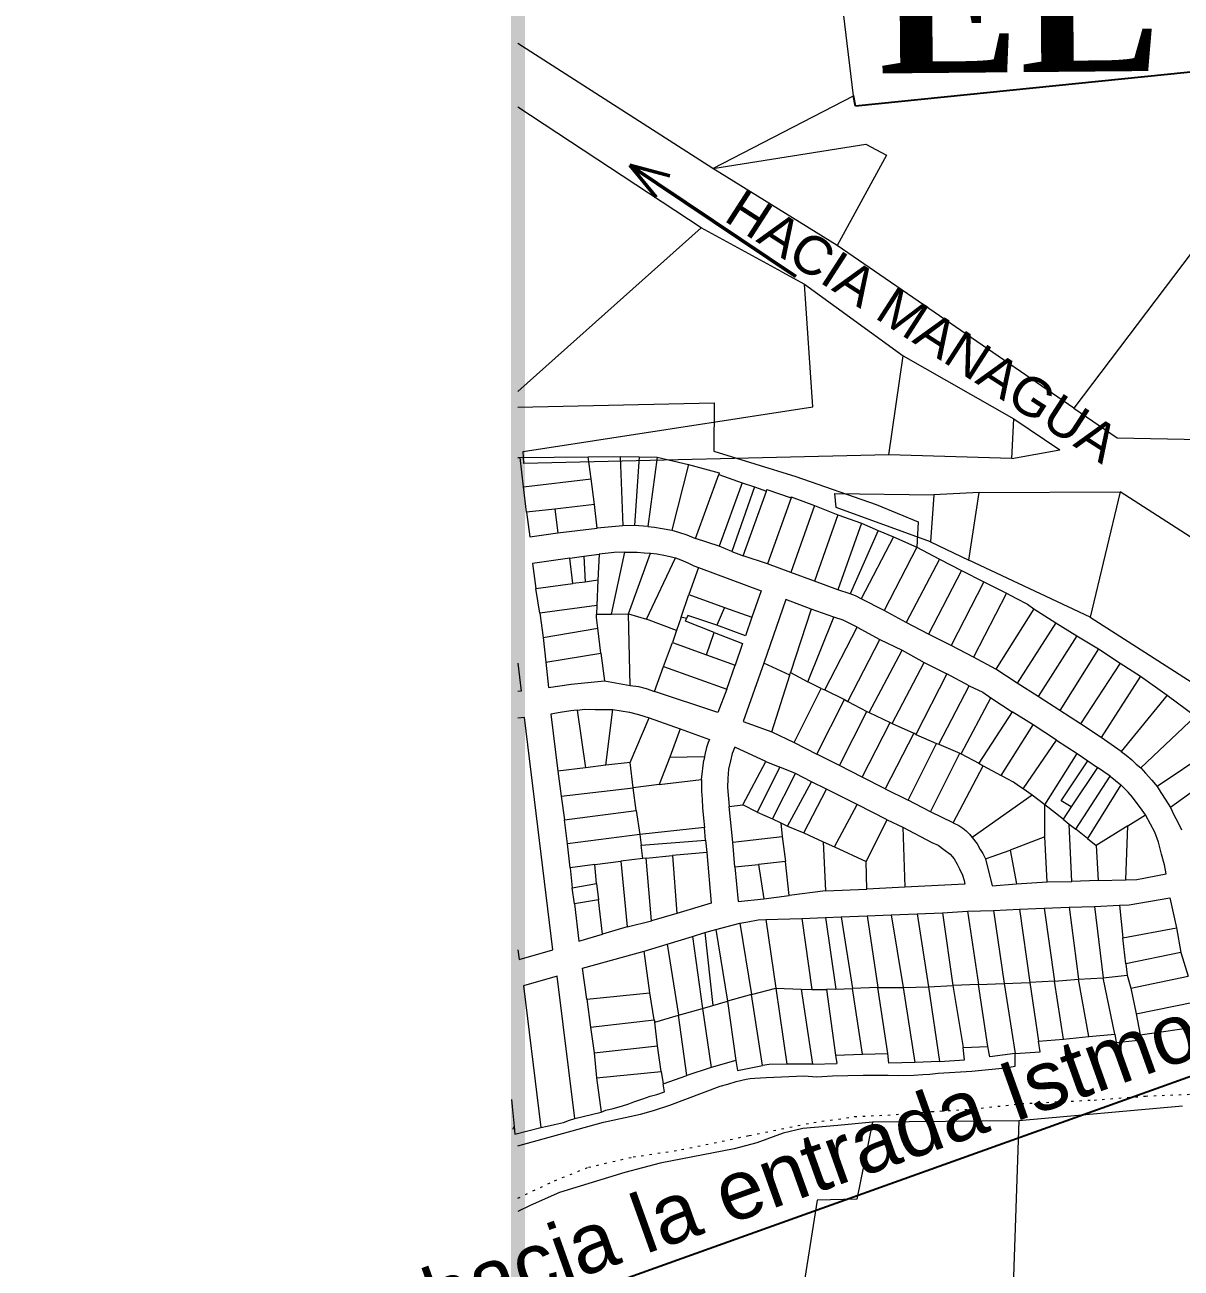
# Model space of a CAD drawing. Header units: millimetres. Extents: x -3245 to 2970, y 1153 to 3965.
# Drawn here: x 370.7 to 419.5, y 2617.6 to 2670 of the extents above; entities that cross this region are included whole.
import ezdxf

# ---------------------------------------------------------------- set-up
doc = ezdxf.new("R2010")
doc.units = ezdxf.units.MM
doc.linetypes.add('DOT', pattern=[0.25, 0, -0.25])
for name, color, linetype in [('2', 1, 'Continuous'), ('CIRCULO PI', 2, 'Continuous'), ('CVL_CUADCON_TX', 2, 'Continuous')]:
    doc.layers.add(name, color=color, linetype=linetype)
doc.styles.add('CRISTHIAM', font='timesbd.ttf', dxfattribs={"height": 0.428625})
doc.styles.add('PUNTOS PI', font='arial.ttf', dxfattribs={"height": 2.75})
doc.styles.get("Standard").update_dxf_attribs({"font": 'arial.ttf'})
doc.dimstyles.new('ISO-25', dxfattribs={"dimtxt": 2.5, "dimasz": 2.5, "dimexe": 1.25, "dimexo": 0.625, "dimtad": 1, "dimdec": 3, "dimtxsty": 'Standard', "dimcen": 2.5, "dimadec": 0, "dimazin": 0, "dimtfac": 1, "dimtdec": 3, "dimtmove": 0, "dimatfit": 3, "dimfxl": 1, "dimarcsym": 0})

# ---------------------------------------------------------------- blocks, each defined once
blk = doc.blocks.new('*D46')
at = {"layer": 'CIRCULO PI', "color": 0, "lineweight": -2, "transparency": 16777216}
for p, q in [((463.2533079573485, 2638.30134733944), (461.9204828695384, 2642.025590834242)), ((459.9878645344104, 2640.006312158396), (449.1362371438233, 2636.122752651633)), ((447.6940682898797, 2632.733036619426), (446.3612432020697, 2636.457280114228)), ((446.7824310053825, 2635.280377045007), (371.1603878168216, 2608.21690590145))]:
    blk.add_line(p, q, dxfattribs=at)
at = {"layer": 'CIRCULO PI', "color": 0, "transparency": 16777216}
for points in [[(459.8474685999729, 2640.398613181469), (460.1282604688479, 2639.614011135323), (462.3416706728513, 2640.848687765022)], [(448.9958412093858, 2636.515053674706), (449.2766330782608, 2635.730451628559), (446.7824310053825, 2635.280377045007)]]:
    blk.add_solid(points, dxfattribs=at)
at = {"layer": 'Defpoints', "color": 0, "transparency": 16777216}
for p in [(462.3416706728513, 2640.848687765022), (463.4639018590049, 2637.712895804829), (447.9046621915361, 2632.144585084815)]:
    blk.add_point(p, dxfattribs=at)
at = {"layer": 'CIRCULO PI', "color": 0, "transparency": 16777216, "insert": (407.1483594321608, 2623.132948214716), "char_height": 2.5, "attachment_point": 5, "rotation": 19.691174909592277}
blk.add_mtext('Referencia hacia la entrada Istmo Textil: 186.65m', dxfattribs=at)

msp = doc.modelspace()

# ---------------------------------------------------------------- linework, layer by layer
at = {"color": 1}
for p, q in [((421.032360485032, 2668.14142552363), (405.7423894642612, 2666.586069933285)), ((405.7423894642612, 2666.586069933285), (405.6624197672874, 2667.016958822194))]:
    msp.add_line(p, q, dxfattribs=at)
at = {"color": 7, "lineweight": 50}
for p, q in [((403.222898200384, 2659.392632194019), (396.2215558709004, 2664.095079312857)), ((396.2215558709005, 2664.095079312857), (397.3398258263235, 2662.749304852569)), ((396.2215558709006, 2664.095079312857), (397.9141318413416, 2663.641952716821))]:
    msp.add_line(p, q, dxfattribs=at)
at = {"const_width": 0.5892255892255891}
msp.add_lwpolyline([(532.9224904743627, 2723.21339686731), (391.5083490602213, 2723.21339686731), (391.5083490602213, 2590.637639291552), (532.9224904743627, 2590.637639291552)], close=True, dxfattribs=at)
at = {"layer": '2', "color": 1, "linetype": 'Continuous', "lineweight": 5}
for p, q in [((399.7284702723485, 2663.950675993899), (405.6624197672874, 2667.016958822194)), ((407.0581066359774, 2664.521211347428), (404.9701975450785, 2660.698787105016)), ((404.9701975450785, 2660.698787105016), (399.7284702723485, 2663.950675993899)), ((391.5083490602213, 2654.539892225895), (399.23514704003, 2661.455352761579)), ((414.9564399693083, 2653.843383064607), (404.9701975450785, 2660.698787105016)), ((402.6339652218325, 2659.591867913095), (403.5972076460753, 2659.06962548884)), ((403.9449450198177, 2653.906029529249), (403.5972076460753, 2659.06962548884)), ((403.5972076460753, 2659.06962548884), (407.7551369390093, 2656.04951437773)), ((407.1490359289041, 2651.876736599959), (407.7551369390093, 2656.04951437773)), ((407.7551369390093, 2656.04951437773), (412.4280258278968, 2653.399413367631)), ((391.728389464263, 2652.018362862588), (403.9449450198177, 2653.906029529249)), ((412.3332076460791, 2651.722241650461), (412.4280258278968, 2653.399413367631)), ((412.4280258278968, 2653.399413367631), (414.3594601713306, 2652.084686094917)), ((391.7421066359809, 2651.766433569653), (391.5083490602213, 2651.734228331734)), ((391.5083490602213, 2651.765516018426), (391.6085409794172, 2651.756463872679)), ((391.7557531006248, 2651.514433569668), (391.728389464263, 2652.018362862588)), ((407.1490359289041, 2651.876736599959), (391.7557531006248, 2651.514433569668)), ((394.4710460299272, 2651.790261852485), (395.8267126965893, 2651.799100236324)), ((394.6036924945693, 2650.859120438344), (394.4710460299272, 2651.790261852485)), ((395.8267126965893, 2651.799100236324), (395.931854110737, 2648.883423468644)), ((395.8267126965893, 2651.799100236324), (396.6247834036608, 2651.789554781777)), ((396.6247834036608, 2651.789554781777), (396.4316823935583, 2648.88823154945)), ((396.6247834036608, 2651.789554781777), (397.3761874440639, 2651.780504276725)), ((397.3761874440639, 2651.780504276725), (396.9885712824495, 2648.852807307031)), ((397.3761874440639, 2651.780504276725), (398.7063288582077, 2651.466635589855)), ((412.3332076460791, 2651.722241650461), (407.1490359289041, 2651.876736599959)), ((412.3332076460791, 2651.722241650461), (414.3594601713306, 2652.084686094917)), ((398.7063288582077, 2651.466635589855), (398.0006015854774, 2648.697110337331)), ((398.7063288582077, 2651.466635589855), (400.0001975450768, 2651.120878014088)), ((400.0001975450768, 2651.120878014088), (399.9776419895201, 2651.042181044399)), ((391.7482581511366, 2650.520150741375), (394.6036924945693, 2650.859120438344)), ((394.7417126965908, 2649.780696195913), (394.6036924945693, 2650.859120438344)), ((398.9960157268998, 2648.347746700959), (399.9776419895201, 2651.042181044399)), ((399.9776419895201, 2651.042181044399), (400.9695207774013, 2650.700100236319)), ((400.9695207774013, 2650.700100236319), (399.9915712824525, 2648.016342660561)), ((400.9695207774013, 2650.700100236319), (401.4923288582083, 2650.521494175708)), ((391.8757429996265, 2649.456221448444), (391.7482581511366, 2650.520150741375)), ((401.4923288582083, 2650.521494175708), (400.5247733026507, 2647.801746700971)), ((401.0043086561875, 2647.612958822172), (401.9899652218494, 2650.343241650459)), ((401.4923288582083, 2650.521494175708), (401.9899652218494, 2650.343241650459)), ((401.9899652218494, 2650.343241650459), (402.008773302653, 2650.414797206022)), ((402.008773302653, 2650.414797206022), (403.0328945147776, 2650.065150741371)), ((403.0328945147776, 2650.065150741371), (402.0357126965961, 2647.273918418136)), ((403.0328945147776, 2650.065150741371), (403.0370662319494, 2650.108140640361)), ((403.0370662319494, 2650.108140640361), (404.0104904743742, 2649.730352761565)), ((404.8764399693306, 2650.248564882788), (409.0515510804213, 2650.18316084238)), ((404.9234601713282, 2649.654979024201), (404.8764399693306, 2650.248564882788)), ((409.0515510804213, 2650.18316084238), (408.9084399693114, 2648.198908317122)), ((410.9565409794124, 2650.291201246433), (409.0515510804213, 2650.18316084238)), ((410.523813706687, 2647.436686094914), (410.9565409794124, 2650.291201246433)), ((410.9565409794124, 2650.291201246433), (416.9110662319423, 2650.313332559553)), ((416.9110662319423, 2650.313332559553), (415.6418743127439, 2645.029181044401)), ((425.578338959211, 2644.730160842378), (416.9110662319423, 2650.313332559553)), ((393.0674399693198, 2649.589009327234), (391.8757429996265, 2649.456221448444)), ((394.7417126965908, 2649.780696195913), (393.0674399693198, 2649.589009327234)), ((393.0674399693198, 2649.589009327234), (393.1920258279043, 2648.586170943382)), ((394.8482682521451, 2648.774463872687), (394.7417126965908, 2649.780696195913)), ((404.0104904743742, 2649.730352761565), (403.0165611814428, 2646.914019428232)), ((404.0104904743742, 2649.730352761565), (405.0054803733574, 2649.348675993886)), ((408.9084399693114, 2648.198908317122), (404.9234601713282, 2649.654979024201)), ((405.0054803733574, 2649.348675993886), (404.0116217875001, 2646.539554781777)), ((405.0054803733574, 2649.348675993886), (405.9971470400268, 2648.988635589849)), ((393.1920258279043, 2648.586170943382), (394.8482682521451, 2648.774463872687)), ((395.931854110737, 2648.883423468644), (394.8482682521451, 2648.774463872687)), ((396.4316823935583, 2648.88823154945), (395.931854110737, 2648.883423468644)), ((396.9885712824495, 2648.852807307031), (396.4316823935583, 2648.88823154945)), ((405.9971470400268, 2648.988635589849), (405.0068238077004, 2646.175837610054)), ((406.7017429996209, 2648.67865579188), (405.5226318885119, 2646.011726498943)), ((405.9971470400268, 2648.988635589849), (406.7017429996209, 2648.67865579188)), ((406.7017429996209, 2648.67865579188), (407.352884413763, 2648.408837610054)), ((399.9915712824525, 2648.016342660561), (398.9960157268998, 2648.347746700959)), ((400.5247733026507, 2647.801746700971), (399.9915712824525, 2648.016342660561)), ((407.352884413763, 2648.408837610054), (405.9911369390193, 2645.801514377731)), ((408.3329551208361, 2647.984312357532), (406.9487227976019, 2645.301898216107)), ((407.352884413763, 2648.408837610054), (408.3329551208361, 2647.984312357532)), ((408.3329551208361, 2647.984312357532), (409.2939349188169, 2647.466736599952)), ((408.9084399693114, 2648.198908317122), (410.523813706687, 2647.436686094914)), ((393.7004803733578, 2647.517645690859), (394.2911672420472, 2647.600302256515)), ((393.8206823935637, 2646.446645690868), (393.7004803733578, 2647.517645690859)), ((394.2911672420472, 2647.600302256515), (394.93933895922, 2647.682251751463)), ((394.2911672420472, 2647.600302256515), (394.3427126965895, 2646.504979024197)), ((394.93933895922, 2647.682251751463), (394.882985423865, 2646.584595185809)), ((395.5659450198241, 2647.760807307021), (394.93933895922, 2647.682251751463)), ((395.4518945147738, 2645.156453771677), (396.0155712824537, 2647.773393165613)), ((396.0155712824537, 2647.773393165613), (395.5659450198241, 2647.760807307021)), ((396.1675914844689, 2645.172999226219), (397.0936419895231, 2647.728140640351)), ((396.9342682521446, 2644.937686094906), (398.1520561309335, 2647.535958822178)), ((400.5247733026507, 2647.801746700971), (401.0043086561875, 2647.612958822172)), ((402.0357126965961, 2647.273918418136), (401.0043086561875, 2647.612958822172)), ((409.2939349188169, 2647.466736599952), (407.8884197673, 2644.806029529253)), ((409.2939349188169, 2647.466736599952), (410.2231672420498, 2646.999716397933)), ((399.1178440097269, 2647.118787104996), (398.7195510804329, 2645.989383064592)), ((403.0165611814428, 2646.914019428232), (402.0357126965961, 2647.273918418136)), ((404.0116217875001, 2646.539554781777), (403.0165611814428, 2646.914019428232)), ((410.2231672420498, 2646.999716397933), (408.8281167370006, 2644.313837610051)), ((410.2231672420498, 2646.999716397933), (411.1593995652755, 2646.518271953496)), ((415.6418743127439, 2645.029181044401), (410.523813706687, 2647.436686094914)), ((392.2612379491167, 2646.235655791865), (393.8206823935637, 2646.446645690868)), ((394.3427126965895, 2646.504979024197), (393.8206823935637, 2646.446645690868)), ((394.882985423865, 2646.584595185809), (394.3427126965895, 2646.504979024197)), ((394.882985423865, 2646.584595185809), (394.8414803733564, 2645.522716397935)), ((405.0068238077004, 2646.175837610054), (404.0116217875001, 2646.539554781777)), ((411.1593995652755, 2646.518271953496), (409.7823086561927, 2643.832181044401)), ((411.1593995652755, 2646.518271953496), (412.1135914844676, 2646.036615387829)), ((392.4284601713382, 2645.192797206018), (392.2612379491167, 2646.235655791865)), ((398.3915409794236, 2645.027837610051), (398.7195510804329, 2645.989383064592)), ((398.7195510804329, 2645.989383064592), (400.2194601713412, 2645.440130539345)), ((405.5226318885119, 2646.011726498943), (405.0068238077004, 2646.175837610054)), ((405.7410460299286, 2645.933736599961), (405.5226318885119, 2646.011726498943)), ((405.9911369390193, 2645.801514377731), (405.7410460299286, 2645.933736599961)), ((412.1135914844676, 2646.036615387829), (410.7184702723521, 2643.343524478739)), ((412.1135914844676, 2646.036615387829), (412.5103288582069, 2645.834463872682)), ((394.8414803733564, 2645.522716397935), (392.4284601713382, 2645.192797206018)), ((394.8414803733564, 2645.522716397935), (394.8263490602318, 2645.160413367627)), ((400.2194601713412, 2645.440130539345), (399.8976722925539, 2644.693888115102)), ((400.2194601713412, 2645.440130539345), (401.379480373358, 2645.027837610051)), ((403.8717632016428, 2645.371120438333), (403.0088541107324, 2642.689625488847)), ((404.8312581511429, 2645.03299922622), (403.8717632016428, 2645.371120438333)), ((406.9487227976019, 2645.301898216107), (405.9911369390193, 2645.801514377731)), ((413.2705712824488, 2645.373100236325), (411.6579551208383, 2642.833372963598)), ((412.5103288582069, 2645.834463872682), (413.0032985551834, 2645.570090135303)), ((413.0032985551834, 2645.570090135303), (413.2705712824488, 2645.373100236325)), ((413.2705712824488, 2645.373100236325), (414.1948541107337, 2644.791322458538)), ((392.4284601713382, 2645.192797206018), (392.5671167369956, 2644.168181044391)), ((394.8173692622524, 2645.013342660552), (394.8263490602318, 2645.160413367627)), ((394.8837632016386, 2644.556716397934), (394.8173692622524, 2645.013342660552)), ((394.8263490602318, 2645.160413367627), (395.4518945147738, 2645.156453771677)), ((395.4518945147738, 2645.156453771677), (396.1675914844689, 2645.172999226219)), ((396.1675914844689, 2645.172999226219), (396.9342682521446, 2644.937686094906)), ((396.2426823935612, 2642.146383064607), (396.1675914844689, 2645.172999226219)), ((398.1978743127543, 2644.47024165046), (396.9342682521446, 2644.937686094906)), ((398.3915409794236, 2645.027837610051), (398.1978743127543, 2644.47024165046)), ((398.6137025955857, 2644.964130539339), (398.3915409794236, 2645.027837610051)), ((398.5765106763893, 2644.860473973698), (398.6137025955857, 2644.964130539339)), ((399.786025827906, 2644.382989125212), (398.5765106763893, 2644.860473973698)), ((398.6692783531594, 2645.099888115108), (398.6137025955857, 2644.964130539339)), ((399.8976722925539, 2644.693888115102), (398.6692783531594, 2645.099888115108)), ((403.7412379491146, 2642.296777003991), (404.8312581511429, 2645.03299922622)), ((405.2251672420507, 2644.89547397369), (404.8312581511429, 2645.03299922622)), ((405.8148642117444, 2644.601261852472), (405.2251672420507, 2644.89547397369)), ((407.8884197673, 2644.806029529253), (406.9487227976019, 2645.301898216107)), ((415.6418743127439, 2645.029181044401), (422.3603894642586, 2640.724251751466)), ((392.5671167369956, 2644.168181044391), (394.8837632016386, 2644.556716397934)), ((395.0078541107304, 2643.514352761565), (394.8837632016386, 2644.556716397934)), ((398.1978743127543, 2644.47024165046), (398.0298743127514, 2643.955423468645)), ((399.4582985551775, 2643.44293862015), (399.786025827906, 2644.382989125212)), ((404.4455510804306, 2641.961696195906), (405.8148642117444, 2644.601261852472)), ((405.8148642117444, 2644.601261852472), (406.7650965349791, 2644.083756801974)), ((408.8281167370006, 2644.313837610051), (407.8884197673, 2644.806029529253)), ((409.7823086561927, 2643.832181044401), (408.8281167370006, 2644.313837610051)), ((414.1948541107337, 2644.791322458538), (412.5678137066903, 2642.248201246421)), ((414.1948541107337, 2644.791322458538), (415.0835712824537, 2644.242282054505)), ((392.5671167369956, 2644.168181044391), (392.6841369390177, 2643.133100236313)), ((397.6437429996256, 2642.94431235753), (398.0298743127514, 2643.955423468645)), ((398.0298743127514, 2643.955423468645), (399.4582985551775, 2643.44293862015)), ((405.4177025955864, 2641.476221448437), (406.7650965349791, 2644.083756801974)), ((406.7650965349791, 2644.083756801974), (407.7197126965899, 2643.634413367632)), ((410.7184702723521, 2643.343524478739), (409.7823086561927, 2643.832181044401)), ((415.0835712824537, 2644.242282054505), (413.4562480501295, 2641.67759518581)), ((415.0835712824537, 2644.242282054505), (415.9973894642708, 2643.69288811511)), ((392.6841369390177, 2643.133100236313), (395.0078541107304, 2643.514352761565)), ((395.0078541107304, 2643.514352761565), (395.1626318885106, 2642.335241650455)), ((399.4582985551775, 2643.44293862015), (400.6683086561895, 2642.997696195906)), ((406.3253692622479, 2641.009554781763), (407.7197126965899, 2643.634413367632)), ((407.7197126965899, 2643.634413367632), (408.648308656187, 2643.117191145413)), ((411.6579551208383, 2642.833372963598), (410.7184702723521, 2643.343524478739)), ((415.9973894642708, 2643.69288811511), (414.3588945147715, 2641.092494175716)), ((415.9973894642708, 2643.69288811511), (416.9035005753774, 2643.093362862581)), ((397.2750763329578, 2641.886322458541), (397.6437429996256, 2642.94431235753)), ((397.6437429996256, 2642.94431235753), (400.3146318885138, 2641.993372963589)), ((400.3146318885138, 2641.993372963589), (400.6683086561895, 2642.997696195906)), ((402.9716621915437, 2642.582362862584), (401.8773995652773, 2643.080069933283)), ((407.2977328986105, 2640.542039630251), (408.648308656187, 2643.117191145413)), ((408.648308656187, 2643.117191145413), (409.591753100633, 2642.639282054499)), ((412.5678137066903, 2642.248201246421), (411.6579551208383, 2642.833372963598)), ((416.9035005753774, 2643.093362862581), (415.240187444067, 2640.52917094338)), ((416.9035005753774, 2643.093362862581), (417.7632985551782, 2642.533928519146)), ((395.1626318885106, 2642.335241650455), (396.2426823935612, 2642.146383064607)), ((402.2236520905311, 2640.183059832284), (402.9716621915437, 2642.582362862584)), ((402.9716621915437, 2642.582362862584), (403.0088541107324, 2642.689625488847)), ((403.0088541107324, 2642.689625488847), (403.7412379491146, 2642.296777003991)), ((404.2988339087157, 2642.020878014092), (403.7412379491146, 2642.296777003991)), ((409.591753100633, 2642.639282054499), (408.2881975450774, 2640.081453771667)), ((410.5457328986107, 2642.13605983227), (409.591753100633, 2642.639282054499)), ((413.4562480501295, 2641.67759518581), (412.5678137066903, 2642.248201246421)), ((417.7632985551782, 2642.533928519146), (416.110520777402, 2639.944423468648)), ((417.7632985551782, 2642.533928519146), (418.8898743127517, 2641.734372963593)), ((403.1567733026549, 2639.741140640365), (404.2988339087157, 2642.020878014092)), ((404.2988339087157, 2642.020878014092), (404.4455510804306, 2641.961696195906)), ((404.4455510804306, 2641.961696195906), (405.2855510804293, 2641.549615387826)), ((409.2539854238632, 2639.667888115107), (410.5457328986107, 2642.13605983227)), ((410.5457328986107, 2642.13605983227), (411.1105409794191, 2641.860090135306)), ((411.1105409794191, 2641.860090135306), (411.4600460299308, 2641.622585084805)), ((414.3588945147715, 2641.092494175716), (413.4562480501295, 2641.67759518581)), ((418.8898743127517, 2641.734372963593), (416.9484702723532, 2639.363635589849)), ((418.8898743127517, 2641.734372963593), (420.0909046157844, 2640.847706296924)), ((404.1217126965931, 2639.252201246423), (405.2855510804293, 2641.549615387826)), ((405.2855510804293, 2641.549615387826), (405.4177025955864, 2641.476221448437)), ((405.4177025955864, 2641.476221448437), (406.221641989525, 2641.053817408038)), ((410.209096534977, 2639.257999226217), (411.4600460299308, 2641.622585084805)), ((411.4600460299308, 2641.622585084805), (412.3518743127502, 2641.037625488842)), ((394.004520777401, 2641.107271953496), (394.352682393562, 2638.669645690863)), ((395.2133995652767, 2638.781292155503), (395.5112884541643, 2641.125090135304)), ((396.2358945147724, 2638.894635589855), (397.038914716797, 2640.787322458537)), ((397.038914716797, 2640.787322458537), (398.3527935046724, 2640.315706296925)), ((405.0686217875037, 2638.763403266612), (406.221641989525, 2641.053817408038)), ((406.221641989525, 2641.053817408038), (406.3253692622479, 2641.009554781763)), ((406.3253692622479, 2641.009554781763), (407.201217747095, 2640.586231549443)), ((412.3518743127502, 2641.037625488842), (410.9522278481105, 2638.865009327229)), ((413.2441268380088, 2640.481372963584), (412.3518743127502, 2641.037625488842)), ((415.240187444067, 2640.52917094338), (414.3588945147715, 2641.092494175716)), ((420.0909046157844, 2640.847706296924), (417.7742581511413, 2638.664625488843)), ((398.3527935046724, 2640.315706296925), (397.9105914844723, 2639.122170943382)), ((402.2236520905311, 2640.183059832284), (403.1567733026549, 2639.741140640365)), ((406.0228844137596, 2638.281746700962), (407.201217747095, 2640.586231549443)), ((408.2025005753769, 2640.132716397936), (406.99850057538, 2637.789130539349)), ((407.201217747095, 2640.586231549443), (407.2977328986105, 2640.542039630251)), ((407.2977328986105, 2640.542039630251), (408.2025005753769, 2640.132716397936)), ((408.2881975450774, 2640.081453771667), (408.2025005753769, 2640.132716397936)), ((411.8844298683126, 2638.347716397928), (413.2441268380088, 2640.481372963584)), ((414.2180460299263, 2639.845150741368), (413.2441268380088, 2640.481372963584)), ((416.110520777402, 2639.944423468648), (415.240187444067, 2640.52917094338)), ((403.1567733026549, 2639.741140640365), (404.1217126965931, 2639.252201246423)), ((407.9635106763949, 2637.303726498946), (409.1645409794198, 2639.701261852485)), ((408.2881975450774, 2640.081453771667), (409.1645409794198, 2639.701261852485)), ((409.1645409794198, 2639.701261852485), (409.2539854238632, 2639.667888115107)), ((409.2539854238632, 2639.667888115107), (410.1411470400283, 2639.287554781777)), ((412.8234197672957, 2637.790898216111), (414.2180460299263, 2639.845150741368)), ((414.2180460299263, 2639.845150741368), (415.0993389592218, 2639.278221448444)), ((416.9484702723532, 2639.363635589849), (416.110520777402, 2639.944423468648)), ((421.3006318885156, 2639.785191145409), (418.4624500703317, 2637.888261852481)), ((397.9105914844723, 2639.122170943382), (397.4688137066936, 2637.968231549454)), ((397.9105914844723, 2639.122170943382), (399.377904615785, 2639.147696195909)), ((405.0686217875037, 2638.763403266612), (404.1217126965931, 2639.252201246423)), ((408.9068844137643, 2636.818605286822), (410.1411470400283, 2639.287554781777)), ((410.1411470400283, 2639.287554781777), (410.209096534977, 2639.257999226217)), ((410.209096534977, 2639.257999226217), (410.9522278481105, 2638.865009327229)), ((413.735682393558, 2637.112393165612), (415.0993389592218, 2639.278221448444)), ((415.0993389592218, 2639.278221448444), (415.5413995652788, 2638.967817408031)), ((394.352682393562, 2638.669645690863), (393.1968339087093, 2638.532756801975)), ((393.1968339087093, 2638.532756801975), (393.3352783531624, 2637.483039630248)), ((395.2133995652767, 2638.781292155503), (394.352682393562, 2638.669645690863)), ((396.2358945147724, 2638.894635589855), (395.2133995652767, 2638.781292155503)), ((396.3741268380111, 2637.834170943381), (396.2358945147724, 2638.894635589855)), ((399.2440561309327, 2638.183746700966), (399.3509652218419, 2639.000837610047)), ((400.9929248178057, 2637.107514377724), (401.9678339087112, 2638.944271953495)), ((402.5544904743692, 2638.693120438334), (401.5969046157867, 2636.802342660561)), ((401.9678339087112, 2638.944271953495), (402.5544904743692, 2638.693120438334)), ((403.2201268380054, 2638.433908317123), (402.5544904743692, 2638.693120438334)), ((406.0228844137596, 2638.281746700962), (405.0686217875037, 2638.763403266612)), ((409.8685005753782, 2636.354837610063), (411.1307632016475, 2638.758807307021)), ((410.9522278481105, 2638.865009327229), (411.1307632016475, 2638.758807307021)), ((411.1307632016475, 2638.758807307021), (411.8844298683126, 2638.347716397928)), ((414.4172985551767, 2637.283645690866), (415.5413995652788, 2638.967817408031)), ((415.9515712824499, 2638.686544680766), (414.8456419895235, 2637.023655791866)), ((415.5413995652788, 2638.967817408031), (415.9515712824499, 2638.686544680766)), ((416.4901470400225, 2638.324736599952), (415.9515712824499, 2638.686544680766)), ((421.6132985551754, 2638.876958822178), (419.0305813834592, 2636.998484074701)), ((397.4688137066936, 2637.968231549454), (399.2440561309327, 2638.183746700966)), ((402.2514399693218, 2636.514564882779), (403.2201268380054, 2638.433908317123)), ((402.8769854238638, 2636.20911033732), (403.8917733026568, 2638.074080034301)), ((403.8917733026568, 2638.074080034301), (403.2201268380054, 2638.433908317123)), ((404.5280662319448, 2637.764948721171), (403.8917733026568, 2638.074080034301)), ((406.99850057538, 2637.789130539349), (406.0228844137596, 2638.281746700962)), ((415.0428440097263, 2636.080918418138), (416.4901470400225, 2638.324736599952)), ((416.4901470400225, 2638.324736599952), (416.9386419895185, 2637.949635589856)), ((393.3352783531624, 2637.483039630248), (396.3741268380111, 2637.834170943381)), ((393.3352783531624, 2637.483039630248), (393.4741470400239, 2636.476453771676)), ((397.4688137066936, 2637.968231549454), (396.3741268380111, 2637.834170943381)), ((396.4956722925497, 2636.877999226223), (396.3741268380111, 2637.834170943381)), ((403.5639046157879, 2635.92451437773), (404.5280662319448, 2637.764948721171)), ((405.822005625888, 2637.12844367066), (404.5280662319448, 2637.764948721171)), ((406.99850057538, 2637.789130539349), (407.9635106763949, 2637.303726498946)), ((413.1903894642708, 2637.513726498944), (410.6700359289143, 2635.731484074701)), ((413.1903894642708, 2637.513726498944), (412.8234197672957, 2637.790898216111)), ((413.735682393558, 2637.112393165612), (413.1903894642708, 2637.513726498944)), ((416.9386419895185, 2637.949635589856), (415.523510676389, 2635.687504276723)), ((400.424086433966, 2637.046140640366), (400.9929248178057, 2637.107514377724)), ((400.5783692622508, 2635.5296860949), (400.424086433966, 2637.046140640366)), ((401.5969046157867, 2636.802342660561), (400.9929248178057, 2637.107514377724)), ((404.8584096662902, 2635.334675993896), (405.822005625888, 2637.12844367066)), ((407.0834197672993, 2636.474473973685), (405.822005625888, 2637.12844367066)), ((408.9068844137643, 2636.818605286822), (407.9635106763949, 2637.303726498946)), ((413.7338440097223, 2635.762878014088), (413.735682393558, 2637.112393165612)), ((414.5013692622483, 2636.500211347427), (413.735682393558, 2637.112393165612)), ((414.8456419895235, 2637.023655791866), (414.4172985551767, 2637.283645690866)), ((414.8456419895235, 2637.023655791866), (414.5013692622483, 2636.500211347427)), ((393.4741470400239, 2636.476453771676), (396.4956722925497, 2636.877999226223)), ((393.602268252147, 2635.469938620154), (393.4741470400239, 2636.476453771676)), ((396.4956722925497, 2636.877999226223), (396.6451470400297, 2635.856847711068)), ((401.5969046157867, 2636.802342660561), (402.2514399693218, 2636.514564882779)), ((402.2514399693218, 2636.514564882779), (402.5910460299248, 2636.352574983791)), ((406.1992985551827, 2634.715564882781), (407.0834197672993, 2636.474473973685)), ((407.0834197672993, 2636.474473973685), (407.7484197673023, 2636.161383064606)), ((409.8685005753782, 2636.354837610063), (408.9068844137643, 2636.818605286822)), ((414.5013692622483, 2636.500211347427), (414.75414704003, 2636.288938620161)), ((417.2378743127567, 2636.223251751474), (417.9698339087126, 2636.69182750904)), ((399.3814399693237, 2636.157777004001), (396.6451470400297, 2635.856847711068)), ((399.4182076460834, 2635.626130539348), (399.3814399693237, 2636.157777004001)), ((402.5910460299248, 2636.352574983791), (402.6595611814429, 2635.770302256511)), ((402.5910460299248, 2636.352574983791), (402.8769854238638, 2636.20911033732)), ((402.8769854238638, 2636.20911033732), (403.5639046157879, 2635.92451437773)), ((403.5639046157879, 2635.92451437773), (404.3792278481083, 2635.555777003987)), ((407.7484197673023, 2636.161383064606), (407.8222379491206, 2633.633675993894)), ((414.8653692622514, 2633.879312357525), (414.75414704003, 2636.288938620161)), ((414.75414704003, 2636.288938620161), (415.0428440097263, 2636.080918418138)), ((415.523510676389, 2635.687504276723), (415.0428440097263, 2636.080918418138)), ((417.2378743127567, 2636.223251751474), (415.89040966629, 2635.39958508481)), ((417.1458137066938, 2633.948817408031), (417.2378743127567, 2636.223251751474)), ((396.6451470400297, 2635.856847711068), (393.602268252147, 2635.469938620154)), ((393.712288454166, 2634.456423468636), (393.602268252147, 2635.469938620154)), ((396.6451470400297, 2635.856847711068), (396.7117531006302, 2635.411039630264)), ((396.7117531006302, 2635.411039630264), (399.4182076460834, 2635.626130539348)), ((396.7804803733628, 2634.85026185248), (396.7117531006302, 2635.411039630264)), ((399.4182076460834, 2635.626130539348), (399.4730056258835, 2635.101484074708)), ((400.5783692622508, 2635.5296860949), (402.6595611814429, 2635.770302256511)), ((400.6557935046716, 2634.491494175711), (400.5783692622508, 2635.5296860949)), ((402.6595611814429, 2635.770302256511), (402.7871167369992, 2634.720726498949)), ((404.3792278481083, 2635.555777003987), (404.4765207773974, 2633.480100236317)), ((404.3792278481083, 2635.555777003987), (404.8584096662902, 2635.334675993896)), ((413.7338440097223, 2635.762878014088), (412.2709147167985, 2635.202595185813)), ((413.8296520905306, 2633.863049731264), (413.7338440097223, 2635.762878014088)), ((415.523510676389, 2635.687504276723), (415.89040966629, 2635.39958508481)), ((415.89040966629, 2635.39958508481), (415.973207646085, 2633.912615387838)), ((396.9208339087153, 2634.862918418136), (396.7804803733628, 2634.85026185248)), ((396.9208339087153, 2634.862918418136), (398.026126838006, 2634.978878014088)), ((397.1408036056869, 2632.222221448435), (396.9208339087153, 2634.862918418136)), ((399.4730056258835, 2635.101484074708), (398.026126838006, 2634.978878014088)), ((398.026126838006, 2634.978878014088), (398.2086924945744, 2632.521665892886)), ((404.8584096662902, 2635.334675993896), (406.1992985551827, 2634.715564882781)), ((411.2273490602268, 2634.838241650465), (412.2709147167985, 2635.202595185813)), ((412.2709147167985, 2635.202595185813), (412.5306217875016, 2633.778130539352)), ((394.7494904743676, 2634.59472649894), (393.712288454166, 2634.456423468636)), ((393.712288454166, 2634.456423468636), (393.7919753228513, 2633.608433569646)), ((394.7494904743676, 2634.59472649894), (395.8479248178057, 2634.739463872679)), ((394.8261369390173, 2633.793403266626), (394.7494904743676, 2634.59472649894)), ((396.7804803733628, 2634.85026185248), (395.8479248178057, 2634.739463872679)), ((395.8479248178057, 2634.739463872679), (396.1128642117428, 2631.958271953485)), ((400.6557935046716, 2634.491494175711), (401.6602581511371, 2634.597837610051)), ((402.7871167369992, 2634.720726498949), (401.6602581511371, 2634.597837610051)), ((401.6602581511371, 2634.597837610051), (401.8728743127531, 2633.145231549445)), ((402.9532076460846, 2633.283039630255), (402.7871167369992, 2634.720726498949)), ((406.2285005753801, 2633.555968923191), (406.1992985551827, 2634.715564882781)), ((412.5306217875016, 2633.778130539352), (413.8296520905306, 2633.863049731264)), ((413.8296520905306, 2633.863049731264), (414.8653692622514, 2633.879312357525)), ((415.973207646085, 2633.912615387838), (414.8653692622514, 2633.879312357525)), ((415.973207646085, 2633.912615387838), (417.1458137066938, 2633.948817408031)), ((393.7919753228513, 2633.608433569646), (394.8261369390173, 2633.793403266626)), ((393.888207646086, 2632.936080034303), (393.7919753228513, 2633.608433569646)), ((394.8261369390173, 2633.793403266626), (394.9040561309333, 2633.096160842381)), ((401.8728743127531, 2633.145231549445), (402.9532076460846, 2633.283039630255)), ((404.4765207773974, 2633.480100236317), (402.9532076460846, 2633.283039630255)), ((404.4765207773974, 2633.480100236317), (406.2285005753801, 2633.555968923191)), ((407.8222379491206, 2633.633675993894), (406.2285005753801, 2633.555968923191)), ((394.9040561309333, 2633.096160842381), (393.888207646086, 2632.936080034303)), ((395.0700763329523, 2631.651332559544), (394.9040561309333, 2633.096160842381)), ((413.7047126965912, 2632.748282054491), (414.758742999623, 2632.789433569655)), ((414.758742999623, 2632.789433569655), (415.8235207774009, 2632.826908317132)), ((414.758742999623, 2632.789433569655), (415.1445207773991, 2629.749665892877)), ((415.8235207774009, 2632.826908317132), (416.8776217875042, 2632.878878014092)), ((415.8235207774009, 2632.826908317132), (416.1939551208379, 2629.806726498939)), ((416.8776217875042, 2632.878878014092), (417.0263894642692, 2631.495211347433)), ((398.2086924945744, 2632.521665892886), (397.1408036056869, 2632.222221448435)), ((401.2068137066958, 2632.17696892319), (401.6356520905302, 2632.254393165612)), ((401.6356520905302, 2632.254393165612), (401.9703086561878, 2632.275534579745)), ((401.9703086561878, 2632.275534579745), (403.4773591612397, 2632.318383064604)), ((401.9703086561878, 2632.275534579745), (402.3900258279051, 2629.37060528683)), ((403.4773591612397, 2632.318383064604), (404.477439969319, 2632.363847711063)), ((403.4773591612397, 2632.318383064604), (403.9100864339677, 2629.31962548884)), ((404.477439969319, 2632.363847711063), (405.1357227976048, 2632.388241650455)), ((404.477439969319, 2632.363847711063), (404.9182985551761, 2629.338433569653)), ((405.1357227976048, 2632.388241650455), (406.2328844137663, 2632.428898216108)), ((405.1357227976048, 2632.388241650455), (405.6171672420513, 2629.365655791876)), ((406.2328844137663, 2632.428898216108), (407.2472480501303, 2632.463332559556)), ((406.2328844137663, 2632.428898216108), (406.6809551208335, 2629.401150741361)), ((407.2472480501303, 2632.463332559556), (408.351692494576, 2632.514665892875)), ((407.2472480501303, 2632.463332559556), (407.7627025955793, 2629.404261852472)), ((408.351692494576, 2632.514665892875), (409.4200763329588, 2632.552069933286)), ((408.351692494576, 2632.514665892875), (408.8300258279026, 2629.439756801974)), ((409.4200763329588, 2632.552069933286), (410.4743894642689, 2632.621999226219)), ((409.4200763329588, 2632.552069933286), (409.8542884541676, 2629.493211347431)), ((410.4743894642689, 2632.621999226219), (411.5642682521465, 2632.655585084795)), ((410.4743894642689, 2632.621999226219), (410.9360359289135, 2629.532241650455)), ((411.5642682521465, 2632.655585084795), (412.6615005753821, 2632.706989125213)), ((411.5642682521465, 2632.655585084795), (412.0106419895183, 2629.571342660562)), ((412.6615005753821, 2632.706989125213), (413.7047126965912, 2632.748282054491)), ((412.6615005753821, 2632.706989125213), (413.0959955248794, 2629.621191145415)), ((413.7047126965912, 2632.748282054491), (414.1454298683079, 2629.678251751462)), ((396.1128642117428, 2631.958271953485), (395.0700763329523, 2631.651332559544)), ((396.1128642117428, 2631.958271953485), (397.1408036056869, 2632.222221448435)), ((398.8693793632575, 2631.551847711067), (399.3964298683104, 2631.728544680769)), ((399.3964298683104, 2631.728544680769), (399.8509349188113, 2631.845140640364)), ((399.3964298683104, 2631.728544680769), (399.7269854238677, 2628.640979024194)), ((399.8509349188113, 2631.845140640364), (400.8681268380068, 2632.116443670654)), ((399.8509349188113, 2631.845140640364), (400.3447531006329, 2628.825312357533)), ((400.8681268380068, 2632.116443670654), (401.2068137066958, 2632.17696892319)), ((400.8681268380068, 2632.116443670654), (401.3620157268947, 2629.11591841813)), ((417.0263894642692, 2631.495211347433), (419.2788339087141, 2631.927585084806)), ((419.2788339087141, 2631.927585084806), (419.4675510804304, 2630.877302256519)), ((396.8269349188167, 2630.941080034297), (397.8048844137656, 2631.234443670659)), ((397.8048844137656, 2631.234443670659), (398.8693793632575, 2631.551847711067)), ((397.8048844137656, 2631.234443670659), (398.2743086561895, 2628.240423468636)), ((398.8693793632575, 2631.551847711067), (399.2987126965924, 2628.513140640358)), ((417.1499147167916, 2630.409787105006), (417.0263894642692, 2631.495211347433)), ((397.0746924945713, 2629.182383064607), (396.8269349188167, 2630.941080034297)), ((419.4675510804304, 2630.877302256519), (417.1499147167916, 2630.409787105006)), ((419.4675510804304, 2630.877302256519), (419.7697531006328, 2629.8770800343)), ((417.1499147167916, 2630.409787105006), (417.2012480501272, 2629.931524478746)), ((412.0106419895183, 2629.571342660562), (413.0959955248794, 2629.621191145415)), ((414.1454298683079, 2629.678251751462), (413.0959955248794, 2629.621191145415)), ((413.0959955248794, 2629.621191145415), (413.4678440097232, 2627.141635589845)), ((414.1454298683079, 2629.678251751462), (415.1445207773991, 2629.749665892877)), ((414.5208844137669, 2627.227473973695), (414.1454298683079, 2629.678251751462)), ((415.1445207773991, 2629.749665892877), (416.1939551208379, 2629.806726498939)), ((415.588278353154, 2627.334807307023), (415.1445207773991, 2629.749665892877)), ((416.1939551208379, 2629.806726498939), (417.2012480501272, 2629.931524478746)), ((416.6773086561839, 2627.434928519142), (416.1939551208379, 2629.806726498939)), ((417.2012480501272, 2629.931524478746), (417.3507935046709, 2629.382201246417)), ((417.3507935046709, 2629.382201246417), (419.7697531006328, 2629.8770800343)), ((394.4151167369985, 2628.914049731262), (397.0746924945713, 2629.182383064607)), ((397.2535106763891, 2628.0360800343), (397.0746924945713, 2629.182383064607)), ((401.3620157268947, 2629.11591841813), (400.3447531006329, 2628.825312357533)), ((401.3620157268947, 2629.11591841813), (402.3900258279051, 2629.37060528683)), ((401.8233086561869, 2626.111716397935), (401.3620157268947, 2629.11591841813)), ((402.3900258279051, 2629.37060528683), (402.8547126965956, 2626.165170943394)), ((402.3900258279051, 2629.37060528683), (403.4501369390158, 2629.341403266615)), ((403.4501369390158, 2629.341403266615), (403.9257126965954, 2626.175494175713)), ((403.4501369390158, 2629.341403266615), (403.9100864339677, 2629.31962548884)), ((403.9100864339677, 2629.31962548884), (404.5210662319415, 2629.322948721165)), ((404.9182985551761, 2629.338433569653), (404.5210662319415, 2629.322948721165)), ((404.5210662319415, 2629.322948721165), (404.8963086561861, 2626.555968923192)), ((404.9182985551761, 2629.338433569653), (405.6171672420513, 2629.365655791876)), ((406.6809551208335, 2629.401150741361), (405.6171672420513, 2629.365655791876)), ((406.0427531006331, 2626.587857812072), (405.6171672420513, 2629.365655791876)), ((406.6809551208335, 2629.401150741361), (407.7627025955793, 2629.404261852472)), ((407.1064702723514, 2626.619746700969), (406.6809551208335, 2629.401150741361)), ((407.7627025955793, 2629.404261852472), (408.8300258279026, 2629.439756801974)), ((407.7627025955793, 2629.404261852472), (408.2526318885099, 2626.241958822173)), ((408.8300258279026, 2629.439756801974), (409.8542884541676, 2629.493211347431)), ((408.8300258279026, 2629.439756801974), (409.2912480501259, 2626.288201246423)), ((410.9360359289135, 2629.532241650455), (409.8542884541676, 2629.493211347431)), ((409.8542884541676, 2629.493211347431), (410.2907632016461, 2626.880655791874)), ((410.9360359289135, 2629.532241650455), (412.0106419895183, 2629.571342660562)), ((411.3329854238672, 2626.91615074136), (410.9360359289135, 2629.532241650455)), ((412.0106419895183, 2629.571342660562), (412.4755409794233, 2626.617484074698)), ((417.3507935046709, 2629.382201246417), (417.5799551208363, 2628.289777003996)), ((394.4151167369985, 2628.914049731262), (394.5651571410376, 2627.735362862581)), ((399.2987126965924, 2628.513140640358), (399.7269854238677, 2628.640979024194)), ((399.7269854238677, 2628.640979024194), (400.3447531006329, 2628.825312357533)), ((400.3447531006329, 2628.825312357533), (400.7021773430541, 2626.324191145402)), ((417.5799551208363, 2628.289777003996), (419.9989147167955, 2628.784585084798)), ((394.5651571410376, 2627.735362862581), (397.2535106763891, 2628.0360800343)), ((397.2535106763891, 2628.0360800343), (397.2786116864888, 2627.94260528683)), ((397.2786116864888, 2627.94260528683), (398.2743086561895, 2628.240423468636)), ((398.2743086561895, 2628.240423468636), (399.2987126965924, 2628.513140640358)), ((398.6353389592208, 2625.68902952924), (398.2743086561895, 2628.240423468636)), ((399.2987126965924, 2628.513140640358), (399.663419767295, 2626.026372963596)), ((417.5799551208363, 2628.289777003996), (417.7517733026483, 2627.402120438339)), ((394.5651571410376, 2627.735362862581), (394.7188743127557, 2626.64293862016)), ((397.3964096662922, 2626.947261852483), (397.2786116864888, 2627.94260528683)), ((417.7517733026483, 2627.402120438339), (420.2964500703308, 2627.774746700967)), ((413.4678440097232, 2627.141635589845), (414.5208844137669, 2627.227473973695)), ((413.5393995652794, 2626.696039630256), (413.4678440097232, 2627.141635589845)), ((414.5208844137669, 2627.227473973695), (415.588278353154, 2627.334807307023)), ((415.588278353154, 2627.334807307023), (416.6773086561839, 2627.434928519142)), ((416.6773086561839, 2627.434928519142), (416.7417227976042, 2627.089948721165)), ((416.7417227976042, 2627.089948721165), (417.809116736999, 2627.197282054492)), ((417.809116736999, 2627.197282054492), (417.7517733026483, 2627.402120438339)), ((394.7188743127557, 2626.64293862016), (397.3964096662922, 2626.947261852483)), ((394.7188743127557, 2626.64293862016), (394.8187126965954, 2625.597251751465)), ((397.5429147167927, 2625.858372963585), (397.3964096662922, 2626.947261852483)), ((404.8963086561861, 2626.555968923192), (406.0427531006331, 2626.587857812072)), ((404.8963086561861, 2626.555968923192), (404.9607227975987, 2626.193029529242)), ((406.0427531006331, 2626.587857812072), (407.1064702723514, 2626.619746700969)), ((407.1565308784104, 2626.217282054502), (407.1064702723514, 2626.619746700969)), ((410.2907632016461, 2626.880655791874), (411.3329854238672, 2626.91615074136)), ((410.3478945147747, 2626.356080034299), (410.2907632016461, 2626.880655791874)), ((411.4116823935645, 2626.481372963584), (411.3329854238672, 2626.91615074136)), ((412.4755409794233, 2626.617484074698), (411.4116823935645, 2626.481372963584)), ((412.4755409794233, 2626.617484074698), (413.5393995652794, 2626.696039630256)), ((399.663419767295, 2626.026372963596), (398.6353389592208, 2625.68902952924)), ((400.7021773430541, 2626.324191145402), (399.663419767295, 2626.026372963596)), ((400.7021773430541, 2626.324191145402), (400.7737328986154, 2625.907372963582)), ((400.7737328986154, 2625.907372963582), (401.8233086561869, 2626.111716397935)), ((402.1036621915448, 2626.161918418135), (401.8233086561869, 2626.111716397935)), ((402.8547126965956, 2626.165170943394), (402.1036621915448, 2626.161918418135)), ((403.9257126965954, 2626.175494175713), (402.8547126965956, 2626.165170943394)), ((403.9257126965954, 2626.175494175713), (404.9607227975987, 2626.193029529242)), ((408.2526318885099, 2626.241958822173), (407.1565308784104, 2626.217282054502)), ((409.2912480501259, 2626.288201246423), (408.2526318885099, 2626.241958822173)), ((409.2912480501259, 2626.288201246423), (410.3478945147747, 2626.356080034299)), ((394.8187126965954, 2625.597251751465), (397.5429147167927, 2625.858372963585)), ((397.5429147167927, 2625.858372963585), (397.6324298683102, 2625.348150741361)), ((397.6324298683102, 2625.348150741361), (398.6353389592208, 2625.68902952924)), ((391.2313894642732, 2624.686049731273), (391.2599551208374, 2624.380665892879)), ((419.5331672420352, 2624.403857812086), (412.6361874440602, 2623.787433569654)), ((393.9153591612359, 2623.876453771664), (395.0224197672959, 2624.141888115111)), ((391.35632885821, 2623.536140640361), (391.3740763329541, 2623.223544680759)), ((391.3740763329541, 2623.223544680759), (392.4775308784092, 2623.499726498937)), ((406.4665712824404, 2623.725140640374), (405.8073692622484, 2620.470069933298)), ((412.6361874440602, 2623.787433569654), (406.4665712824404, 2623.725140640374)), ((412.6361874440602, 2623.787433569654), (412.1905914844619, 2610.970645690878)), ((405.8073692622484, 2620.470069933298), (404.1347935046624, 2620.438534579763))]:
    msp.add_line(p, q, dxfattribs=at)
at = {"layer": '2', "color": 1, "lineweight": 5}
for p, q in [((399.23514704003, 2661.455352761579), (391.5083490602213, 2666.540439450529)), ((402.6339652218325, 2659.591867913095), (399.23514704003, 2661.455352761579))]:
    msp.add_line(p, q, dxfattribs=at)
at = {"layer": '2', "color": 1, "linetype": 'Continuous', "lineweight": 5}
for points in [[(405.6624197672874, 2667.016958822194), (403.8141369390113, 2682.258433569665), (391.5083490602213, 2683.435321988358)], [(399.7284702723485, 2663.950675993899), (406.1861470400161, 2664.973170943404), (407.0581066359774, 2664.521211347428)], [(423.3452682521366, 2652.596393165605), (423.225914716786, 2658.052574983801), (419.9432682521401, 2660.44063558986), (414.9564399693083, 2653.843383064607), (416.7786318885044, 2652.598726498959), (423.1318036056729, 2652.466292155515)], [(391.5083490602213, 2653.890209636781), (399.7803692622534, 2654.070282054492), (399.7773995652816, 2652.03165579187), (403.2343389592161, 2650.963554781775), (406.6178844137638, 2649.77800932723), (408.3817429996211, 2649.049726498944), (408.3329551208361, 2647.984312357532)], [(391.7482581511366, 2650.520150741375), (391.6085409794172, 2651.756463872679), (394.4710460299272, 2651.790261852485)], [(391.8757429996265, 2649.456221448444), (392.0106520905307, 2648.420857812069), (393.1920258279043, 2648.586170943382)], [(396.9885712824495, 2648.852807307031), (397.2649652218424, 2648.817170943381), (397.5879551208322, 2648.766615387836), (398.0006015854774, 2648.697110337331)], [(398.0006015854774, 2648.697110337331), (398.2872480501262, 2648.611059832283), (398.6382379491187, 2648.495595185808), (398.9960157268998, 2648.347746700959)], [(393.7004803733578, 2647.517645690859), (392.1301470400294, 2647.296049731274), (392.2612379491167, 2646.235655791865)], [(396.0155712824537, 2647.773393165613), (396.2240864339643, 2647.770847711061), (396.5441066359874, 2647.774241650452), (396.838530878413, 2647.741928519143), (397.0936419895231, 2647.728140640351)], [(397.0936419895231, 2647.728140640351), (397.373712696595, 2647.696039630256), (397.6571773430575, 2647.645979024188), (397.9225409794235, 2647.585383064603), (398.1520561309335, 2647.535958822178)], [(398.1520561309335, 2647.535958822178), (398.3846823935608, 2647.447009327234), (398.6743692622529, 2647.317898216114), (398.928207646089, 2647.196423468632), (399.1178440097269, 2647.118787104996)], [(399.1178440097269, 2647.118787104996), (401.7740258279092, 2646.142888115103), (401.379480373358, 2645.027837610051)], [(403.8717632016428, 2645.371120438333), (402.8015409794243, 2645.77521134743), (401.8773995652773, 2643.080069933283)], [(401.379480373358, 2645.027837610051), (401.1074702723514, 2644.237898216111), (399.8976722925539, 2644.693888115102)], [(399.786025827906, 2644.382989125212), (400.981328858212, 2643.916393165604), (400.6683086561895, 2642.997696195906)], [(391.5083490602213, 2643.081644208015), (391.6518137066951, 2641.907251751477), (391.5083490602213, 2641.891096430375)], [(392.6841369390177, 2643.133100236313), (392.7969854238681, 2642.054958822178), (393.7516015854789, 2642.204999226217), (395.1626318885106, 2642.335241650455)], [(401.8773995652773, 2643.080069933283), (401.0064298683117, 2640.621160842385), (402.2236520905311, 2640.183059832284)], [(396.2426823935612, 2642.146383064607), (396.5980561309322, 2642.099080034304), (396.9170157268958, 2642.012675993896), (397.2750763329578, 2641.886322458541)], [(400.3146318885138, 2641.993372963589), (399.9431369390146, 2641.003615387838), (397.2750763329578, 2641.886322458541)], [(391.7894803733566, 2640.800120438341), (391.5083490602213, 2640.75937320092)], [(391.5083490602213, 2630.992470555505), (391.5550864339676, 2630.580898216112), (392.976722797605, 2630.994534579756), (391.7894803733566, 2640.800120438341)], [(394.004520777401, 2641.107271953496), (393.7416318885141, 2641.07453457976), (393.2878339087101, 2641.011817408035), (392.9021268380054, 2640.930292155514), (393.1968339087093, 2638.532756801975)], [(394.004520777401, 2641.107271953496), (394.332106635989, 2641.139231549443), (394.7634904743663, 2641.137675993895), (395.1516722925475, 2641.125797206012), (395.5112884541643, 2641.125090135304)], [(395.5112884541643, 2641.125090135304), (395.8593793632616, 2641.070645690859), (396.2111470400276, 2641.023342660556), (396.5946621915417, 2640.921807307021), (397.038914716797, 2640.787322458537)], [(398.3527935046724, 2640.315706296925), (399.5951167369992, 2639.870039630254), (399.5359349188153, 2639.734352761567), (399.4650864339663, 2639.523433569648), (399.4048440097204, 2639.294484074706), (399.3509652218419, 2639.000837610047)], [(401.9678339087112, 2638.944271953495), (400.6518339087143, 2639.537928519148), (400.5480359289173, 2639.280766902979), (400.4688440097246, 2638.973049731265), (400.3889450198248, 2638.611453771665), (400.3555712824556, 2638.22779720601), (400.3437632016448, 2637.840322458536), (400.424086433966, 2637.046140640366)], [(416.9484702723532, 2639.363635589849), (417.1587531006305, 2639.206807307029), (417.4008541107299, 2639.010100236314), (417.5783995652814, 2638.824918418135), (417.7742581511413, 2638.664625488843)], [(417.7742581511413, 2638.664625488843), (417.976480373361, 2638.439635589851), (418.2462985551796, 2638.156453771677), (418.4624500703317, 2637.888261852481)], [(399.2440561309327, 2638.183746700966), (399.2488642117479, 2637.688372963588), (399.2771470400236, 2637.350675993887), (399.2978642117447, 2636.980736599958), (399.3392985551819, 2636.542352761577), (399.3814399693237, 2636.157777004001)], [(412.8234197672957, 2637.790898216111), (412.6270662319431, 2637.908130539347), (412.4024298683121, 2638.068777004001), (412.1451975450778, 2638.20106993328), (411.8844298683126, 2638.347716397928)], [(417.9698339087126, 2636.69182750904), (417.7683894642717, 2636.984979024188), (417.5843389592226, 2637.227645690857), (417.4286419895206, 2637.434110337333), (417.2513793632602, 2637.64439316561), (417.0736924945708, 2637.818827509041), (416.9386419895185, 2637.949635589856)], [(418.4624500703317, 2637.888261852481), (418.6210460299288, 2637.624383064596), (418.840167242045, 2637.305847711069), (419.0305813834592, 2636.998484074701)], [(419.0305813834592, 2636.998484074701), (419.1779349188149, 2636.691686094909), (419.3431773430604, 2636.380999226215), (419.4903187572017, 2636.056170943385)], [(417.1458137066938, 2633.948817408031), (417.6061874440721, 2633.964797206012), (418.8531066359817, 2634.197494175707), (418.7785813834562, 2634.578817408041), (418.6545611814411, 2635.032544680761), (418.5240359289129, 2635.540221448433), (418.3708137066901, 2635.951241650459), (418.1808945147712, 2636.301665892884), (417.9698339087126, 2636.69182750904)], [(407.7484197673023, 2636.161383064606), (408.9667733026502, 2635.522191145411), (409.2350359289114, 2635.404110337336), (409.4774197673019, 2635.228968923181), (409.7447632016414, 2635.035514377724), (409.9042076460862, 2634.836191145408), (410.0272379491158, 2634.604979024194), (410.1327328986081, 2634.406362862585), (410.2589450198241, 2634.139231549442), (410.3282379491156, 2633.923009327223), (410.3622480501257, 2633.761090135301), (407.8222379491206, 2633.633675993894)], [(409.8685005753782, 2636.354837610063), (410.1043793632583, 2636.233574983793), (410.2720965349725, 2636.131049731272), (410.4181773430544, 2636.018059832282), (410.5530864339662, 2635.87282750905), (410.6700359289143, 2635.731484074701)], [(410.6700359289143, 2635.731484074701), (410.8717632016413, 2635.467039630258), (411.0090763329582, 2635.221332559543), (411.1148541107313, 2635.051352761574), (411.2273490602268, 2634.838241650465)], [(399.4730056258835, 2635.101484074708), (399.6593894642714, 2632.960049731267), (398.2086924945744, 2632.521665892886)], [(400.6557935046716, 2634.491494175711), (400.7999652218436, 2633.028918418131), (401.8728743127531, 2633.145231549445)], [(411.2273490602268, 2634.838241650465), (411.5120864339633, 2633.697029529244), (412.5306217875016, 2633.778130539352)], [(393.888207646086, 2632.936080034303), (394.0813086561911, 2631.354504276726), (395.0700763329523, 2631.651332559544)], [(416.8776217875042, 2632.878878014092), (417.2841874440703, 2632.89910023632), (419.0027227976021, 2633.1870901353), (419.2788339087141, 2631.927585084806)], [(394.4151167369985, 2628.914049731262), (394.2365813834615, 2630.218453771673), (396.8269349188167, 2630.941080034297)], [(391.7489652218437, 2629.468534579743), (392.4775308784092, 2623.499726498937), (392.7435308784083, 2623.560746700967), (393.0454500703298, 2623.628908317123), (393.437237949116, 2623.707746700961), (393.6852783531591, 2623.804686094903), (393.9153591612359, 2623.876453771664), (393.1652278481094, 2629.877574983794), (391.7489652218437, 2629.468534579743)], [(391.5083490602213, 2622.726089306983), (395.1227531006309, 2623.721393165605), (396.2298137066909, 2623.96886791308), (396.6790864339682, 2624.054918418143), (397.2326520905353, 2624.212807307032), (397.9156116864943, 2624.435322458538), (400.0365409794179, 2625.24286791309), (400.3600258279082, 2625.328989125203), (400.7195005753847, 2625.443817408036), (401.1328541107319, 2625.537080034292), (401.3089854238639, 2625.562181044392), (401.5066116864931, 2625.580069933283), (401.9738440097265, 2625.601423468646), (403.5767025955841, 2625.676160842385), (404.1049551208318, 2625.632817408033), (404.7734197672968, 2625.675665892875), (406.0708238077046, 2625.707484074706), (406.6781268380097, 2625.70720124641), (407.1165813834643, 2625.710595185817), (407.5478238077012, 2625.699635589855), (408.2019349188178, 2625.71017094339), (408.5864399693198, 2625.735130539341), (408.8775409794187, 2625.749413367627), (409.2261975450725, 2625.785191145409), (410.6457834036623, 2625.878029529253), (411.2208440097266, 2625.935231549447), (411.6520864339635, 2625.967403266624), (412.0510157268907, 2626.017534579757), (412.482328858212, 2626.089231549453), (412.4755409794233, 2626.617484074698)], [(391.5083490602213, 2622.726089306983), (395.1227531006309, 2623.721393165605), (396.2298137066909, 2623.96886791308), (396.6790864339682, 2624.054918418143), (397.2326520905353, 2624.212807307032), (397.9156116864943, 2624.435322458538), (400.0365409794179, 2625.24286791309), (400.3600258279082, 2625.328989125203), (400.7195005753847, 2625.443817408036), (401.1328541107319, 2625.537080034292), (401.3089854238639, 2625.562181044392), (401.5066116864931, 2625.580069933283), (401.9738440097265, 2625.601423468646), (403.5767025955841, 2625.676160842385), (404.1049551208318, 2625.632817408033), (404.7734197672968, 2625.675665892875), (406.0708238077046, 2625.707484074706), (406.6781268380097, 2625.70720124641), (407.1165813834643, 2625.710595185817), (407.5478238077012, 2625.699635589855), (408.2019349188178, 2625.71017094339), (408.5864399693198, 2625.735130539341), (408.8775409794187, 2625.749413367627), (409.2261975450725, 2625.785191145409), (410.6457834036623, 2625.878029529253), (411.2208440097266, 2625.935231549447), (411.6520864339635, 2625.967403266624), (412.0510157268907, 2626.017534579757), (412.482328858212, 2626.089231549453), (412.4755409794233, 2626.617484074698)], [(394.8187126965954, 2625.597251751465), (395.0224197672959, 2624.141888115111), (395.2165106763865, 2624.228009327223), (395.5185005753821, 2624.306989125209), (395.8815106763894, 2624.403857812069), (396.1906419895184, 2624.500726498946), (396.3955510804317, 2624.586847711058), (396.7729854238642, 2624.705282054496), (397.0821167369932, 2624.816574983791), (397.366147040025, 2624.89187801409), (397.6932379491177, 2625.003170943385), (397.6324298683102, 2625.348150741361)], [(391.2599551208374, 2624.380665892879), (391.35632885821, 2623.536140640361), (391.2807429996249, 2623.410423468648)], [(406.4665712824404, 2623.725140640374), (404.993813706682, 2623.589312357539), (403.521126837995, 2623.453413367639), (402.6971773430579, 2623.257766902993), (401.5891975450685, 2622.858554781768), (400.6223490602206, 2622.606130539355), (397.5034601713317, 2621.988857812084), (396.0174096662817, 2621.600605286837), (393.2625207773882, 2620.756009327236), (392.0312985551701, 2620.210362862578), (391.5083490602213, 2619.950176383175)], [(404.1347935046624, 2620.438534579763), (403.3132480501201, 2615.270908317139), (412.1905914844619, 2610.970645690878)]]:
    msp.add_lwpolyline(points, dxfattribs=at)
at = {"layer": '2', "color": 1, "lineweight": 5}
msp.add_lwpolyline([(399.7284702723485, 2663.950675993899), (391.5083490602213, 2669.226996315213)], dxfattribs=at)
at = {"layer": '2', "color": 1, "linetype": 'DOT', "lineweight": 5}
msp.add_lwpolyline([(391.5083490602213, 2620.523613950063), (393.0553490602206, 2621.2564739737), (394.4840561309378, 2621.823898216118), (396.36507633295, 2622.255635589849), (398.4102783531455, 2622.564413367632), (401.2597733026448, 2623.158564882779), (403.9840460299162, 2623.71439316561), (405.6888642117377, 2623.944686094918), (405.7065409794129, 2623.96299922622), (407.1086621915395, 2624.025504276731), (408.9589955248657, 2624.168473973708), (410.7021369390095, 2624.273403266617), (412.7486823935557, 2624.510130539344), (415.8043591612346, 2624.657837610062), (417.9781773430486, 2624.824918418135), (420.4949955248637, 2624.926383064604), (422.9430864339567, 2625.819201246429), (424.9300258278978, 2626.361100236319), (426.6691369390103, 2626.682110337332), (428.5095005753692, 2627.36535276157), (429.9415308784029, 2627.752615387846)], dxfattribs=at)

# ---------------------------------------------------------------- texts
at = {"color": 5, "lineweight": 25, "style": 'CRISTHIAM'}
msp.add_text('EL SITIO', height=5.904271929087592, rotation=0.5219895404724657, dxfattribs=at).set_placement((406.7341836791489, 2667.961738802573))
at = {"layer": 'CVL_CUADCON_TX', "color": 7, "insert": (401.0159043578137, 2663.151971219716), "char_height": 1.626262626262626, "width": 20.5616177537792, "attachment_point": 1, "rotation": 327.1806483354535, "style": 'PUNTOS PI'}
msp.add_mtext('HACIA MANAGUA', dxfattribs=at)

# ---------------------------------------------------------------- dimensions: what is measured, and where the dimension line sits
at = {"layer": 'CIRCULO PI', "color": 7}
dim = msp.add_linear_dim(base=(462.3416706728513, 2640.848687765022), p1=(447.9046621915359, 2632.144585084815), p2=(463.463901859005, 2637.712895804829), angle=19.69117490959079, text='Referencia hacia la entrada Istmo Textil: 186.65m', dimstyle='ISO-25', dxfattribs=at)
dim.commit()
dim.dimension.update_dxf_attribs({"geometry": '*D46', "text_midpoint": (407.7945063418814, 2621.327453669916), "dimtype": 161})

doc.saveas('drawing.dxf')
